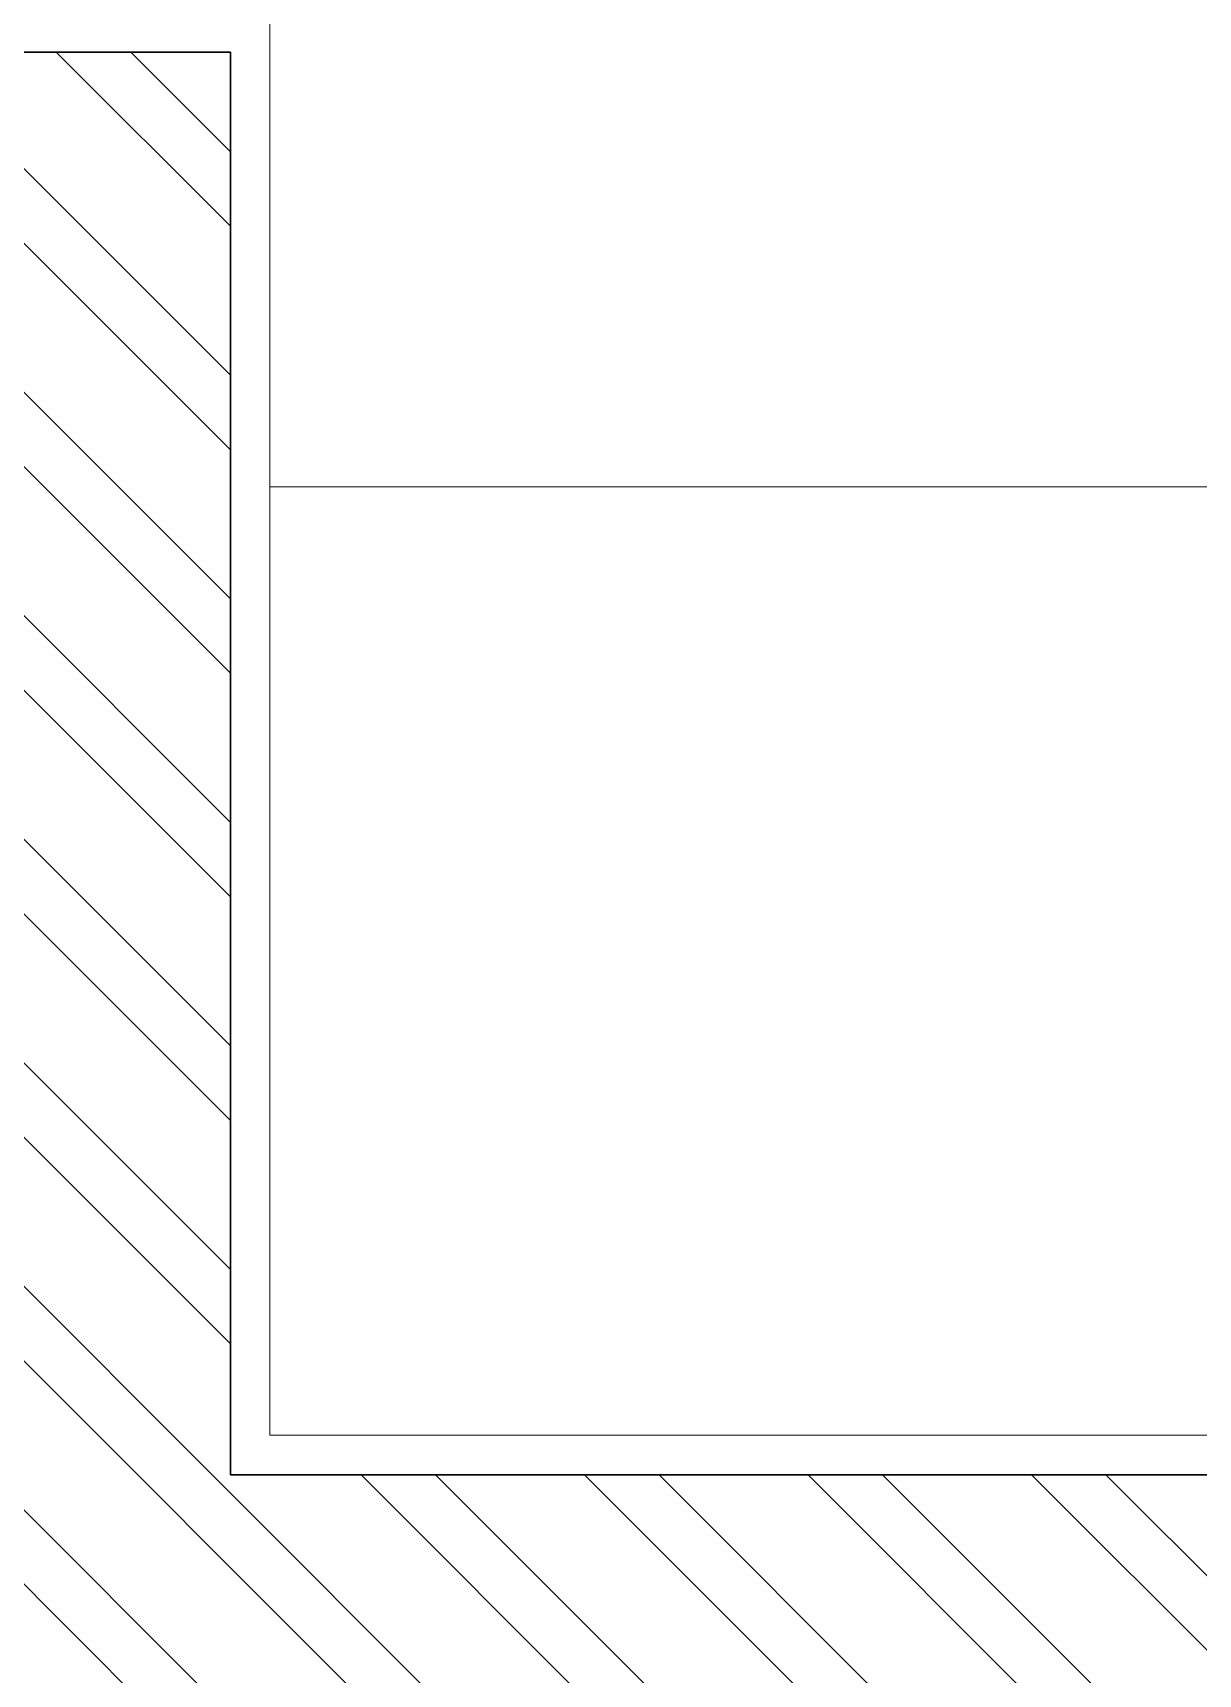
# Model space of a CAD drawing. Header units: inches. Extents: x -190799 to -189704, y -49100 to -46985.
# Drawn here: x -190475.86 to -190453.74, y -47977.65 to -47946.5 of the extents above; entities that cross this region are included whole.
import ezdxf

# ---------------------------------------------------------------- set-up
doc = ezdxf.new("R2010")
doc.units = ezdxf.units.IN
doc.header["$LTSCALE"] = 25
doc.header["$MEASUREMENT"] = 0
for name, color, linetype, lineweight in [('FURNITURE', 251, 'Continuous', 0), ('PLASTER LINE', 1, 'Continuous', 5), ('PP-ROOM 11', 3, 'Continuous', 13), ('PP-WALL', 7, 'Continuous', 30), ('sechatch', 8, 'Continuous', 0)]:
    doc.layers.add(name, color=color, linetype=linetype, lineweight=lineweight)

msp = doc.modelspace()

# ---------------------------------------------------------------- hatches: boundary and pattern name
at = {"layer": 'sechatch', "ltscale": 30}
h = msp.add_hatch(dxfattribs=at)
h.set_pattern_fill('ANSI32,_O', color=256, scale=8, angle=270)
h.set_pattern_definition([(315, (-190005.5472014655, -48317.74396592096), (2.121320343559643, 2.121320343559641), []), (315, (-190005.5472014655, -48319.15817948098), (2.121320343559643, 2.121320343559641), [])])
h.paths.add_polyline_path([(-190472.110429467, -47946.86745093936), (-190497.6104294672, -47946.86745093932), (-190497.610429467, -47951.36745093935), (-190476.610429467, -47951.36745093935), (-190476.610429467, -47973.86745093936), (-190488.610429467, -47973.86745093933), (-190488.610429467, -47978.36745093933), (-190410.6104294669, -47978.36745093933), (-190410.6104294669, -48018.86745093932), (-190406.1104294669, -48018.86745093932), (-190406.1104294669, -47978.36745093933), (-190389.610429467, -47978.36745093931), (-190389.6104294669, -47973.86745093931), (-190472.110429467, -47973.86745093933)])

# ---------------------------------------------------------------- linework, layer by layer
at = {"layer": 'FURNITURE'}
msp.add_line((-190390.3604294669, -47955.11745093929), (-190471.360429467, -47955.11745093929), dxfattribs=at)
at = {"layer": 'PLASTER LINE', "ltscale": 30}
for p, q in [((-190471.360429467, -47973.11745093932), (-190471.360429467, -47946.11745093936)), ((-190388.8604294669, -47973.11745093932), (-190471.360429467, -47973.11745093932))]:
    msp.add_line(p, q, dxfattribs=at)
at = {"layer": 'PP-ROOM 11', "color": 3, "ltscale": 30}
msp.add_lwpolyline([(-190498.360429467, -47833.61745093933), (-190471.360429467, -47833.61745093933), (-190471.360429467, -47818.61745093933), (-190270.360429467, -47818.61745093933), (-190270.360429467, -47850.11745093932), (-190265.860429467, -47850.11745093932), (-190265.860429467, -47941.61745093932), (-190270.360429467, -47941.61745093932), (-190270.360429467, -48001.61745093933), (-190319.8604294669, -48001.61745093933), (-190319.8604294669, -47973.11745093932), (-190471.360429467, -47973.11745093932), (-190471.360429467, -47818.61745093933)], dxfattribs=at)
at = {"layer": 'PP-WALL'}
msp.add_line((-190472.110429467, -47946.86745093936), (-190497.6104294672, -47946.86745093932), dxfattribs=at)
at = {"layer": 'PP-WALL', "ltscale": 10}
for p, q in [((-190472.110429467, -47946.86745093936), (-190472.110429467, -47973.86745093933)), ((-190472.110429467, -47973.86745093933), (-190389.6104294669, -47973.86745093933))]:
    msp.add_line(p, q, dxfattribs=at)

doc.saveas('drawing.dxf')
